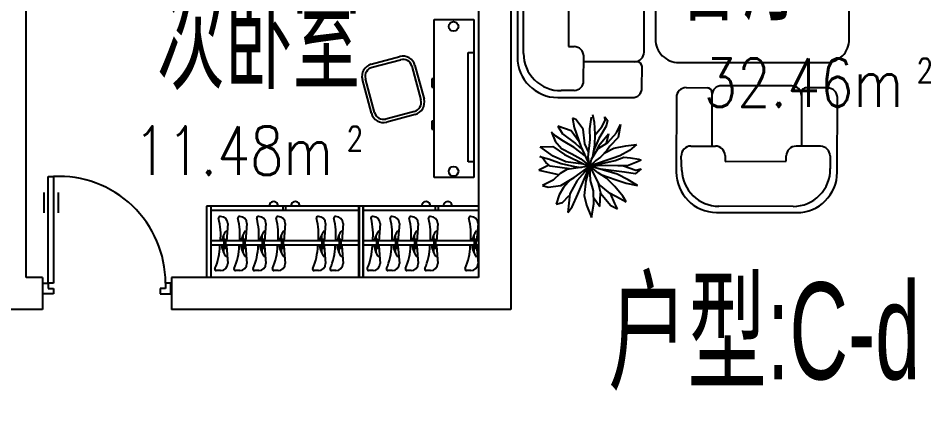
# Model space of a CAD drawing. Header units: millimetres. Extents: x 1143 to 39838, y 578 to 35727.
# Drawn here: x 7740 to 13390, y 23319 to 25743 of the extents above; entities that cross this region are included whole.
import ezdxf
from ezdxf.enums import TextEntityAlignment as Align

# ---------------------------------------------------------------- set-up
doc = ezdxf.new("R2010")
doc.units = ezdxf.units.MM
for name, color, linetype in [('JJ', 8, 'Continuous'), ('PUB_TEXT', 7, 'Continuous'), ('PUB_WINDW', 7, 'Continuous'), ('T', 7, 'Continuous'), ('WALL', 255, 'Continuous'), ('WINDOW', 2, 'Continuous')]:
    doc.layers.add(name, color=color, linetype=linetype)
doc.styles.add('DIM_FONT', font='SIMPLEX', dxfattribs={"width": 0.8})
doc.styles.add('HZ', font='txt', dxfattribs={"width": 0.7, "height": 5, "bigfont": 'hztxt'})
doc.styles.get("Standard").update_dxf_attribs({"font": 'arial.ttf'})
doc.styles.add('STYLE1', font='swissko.ttf', dxfattribs={"width": 0.8})

# ---------------------------------------------------------------- blocks, each defined once
blk = doc.blocks.new('SSS')
at = {"layer": 'JJ', "linetype": 'Continuous'}
for p, q in [((207.9, 525.9), (-254, 525.9)), ((-314, 465.9), (-314, 333.7)), ((106.3, 481.9), (185.9, 483.3)), ((47.3, 421.9), (47.3, 270.6)), ((-284, 303.7), (47.6, 303.7)), ((-326.7, 243.7), (-326.7, -190.7)), ((419.8, 253.3), (419.8, -206.6)), ((457.9, -220.7), (457.9, 275.9)), ((140.7, 210.6), (107.3, 210.6)), ((142.8, -168.1), (140.7, 210.6)), ((106, -168.9), (142.8, -168.1)), ((-314, -410.7), (-314, -280.7)), ((-284, -250.7), (45.5, -250.7)), ((47.3, -380.4), (47.3, -228.9)), ((198.5, -436.5), (109.6, -439.8)), ((-254, -470.7), (207.9, -470.7))]:
    blk.add_line(p, q, dxfattribs=at)
for centre, radius, start, end in [((-254, 465.9), 60, 90, 180), ((207.9, 275.9), 250, 360, 90), ((107.3, 421.9), 60, 90.9883, 180), ((189.8, 253.3), 230, 360, 90.9883), ((-266.7, 243.7), 60, 90, 180), ((-284, 333.7), 30, 180, 270), ((107.3, 270.6), 60, 180, 270), ((107.3, -228.9), 60, 91.246, 180), ((-266.7, -190.7), 60, 180, 270), ((189.8, -206.6), 230, 272.1622, 360), ((207.9, -220.7), 250, 270, 360), ((-284, -280.7), 30, 90, 180), ((107.3, -379.9), 60, 180.5023, 272.1622), ((-254, -410.7), 60, 180, 270)]:
    blk.add_arc(centre, radius, start, end, dxfattribs=at)
blk = doc.blocks.new('YI')
for p, q in [((72.4, 3.4), (62.6, 128.4)), ((112.6, 178.4), (143.8, 178.4)), ((92.4, 3.4), (92.4, 49.7)), ((62.6, -151.6), (72.4, -26.6)), ((92.4, -69.2), (92.4, -26.6)), ((112.6, -201.6), (117.3, -201.6))]:
    blk.add_line(p, q)
blk.add_lwpolyline([(78.3, -43.2), (78.3, 22.3), (86.8, 22.3), (86.8, -43.2)], close=True)
for centre, radius, start, end in [((112.6, 128.4), 50, 90, 180), ((544.7, -7.4), 427.7, 156.40833, 178.55045), ((143.8, 168.4), 10, 332.38079, 90), ((-38.5, -9.7), 143.8, 5.23989, 39.51629), ((-38.5, -9.7), 143.8, 320.48371, 353.26454), ((549.1, -76.4), 436.9, 173.45302, 194.84064), ((112.6, -151.6), 50, 180, 270), ((117.3, -191.6), 10, 270, 19.18381)]:
    blk.add_arc(centre, radius, start, end)
blk = doc.blocks.new('YIG')
for p, q in [((500, 1100), (0, 1100)), ((500, 0), (500, 1100)), ((500, 1070), (0, 1070)), ((225.4, 30), (225.4, 1070)), ((225.4, 30), (225.4, 1070)), ((255.4, 30), (255.4, 1070)), ((470, 30), (470, 1070)), ((470, 562.9), (500, 562.9)), ((470, 542.9), (500, 542.9)), ((0, 30), (500, 30)), ((500, 0), (0, 0)), ((0, 0), (500, 0))]:
    blk.add_line(p, q)
for centre in [(501.3, 628.9), (501.3, 476.5)]:
    blk.add_arc(centre, 30, 267.54335, 92.45665)
at = {"rotation": 90}
for p in [(225.4, 888.8), (225.4, 753.9), (225.4, 620.9), (225.4, 484.6), (225.4, 201.9), (225.4, 79.2)]:
    blk.add_blockref('YI', p, dxfattribs=at)
blk = doc.blocks.new('_L15QIU')
blk.add_blockref('YIG', (-255.4, -550))
at = {"style": 'DIM_FONT', "width": 0.8, "flags": 9}
for tag in ['YSIZE', 'XSIZE']:
    blk.add_attdef(tag, (0, 0), '', height=0.5, dxfattribs=at)
blk = doc.blocks.new('_C30KGW')
blk.add_blockref('_L15QIU', (-241.8, 535.6))
at = {"width": 0.8, "flags": 9}
blk.add_attdef('XSIZE', (0, 0), '', height=0.5, dxfattribs=at)
blk = doc.blocks.new('U_B11DGA')
at = {"layer": 'JJ', "linetype": 'Continuous'}
for p, q in [((878.2, 1501.9), (355.5, 979.2)), ((896.9, 1483.2), (393, 979.2)), ((1030.8, 1349.3), (526.8, 845.3)), ((1049.5, 1330.6), (545.5, 826.6)), ((1049.5, 1330.6), (545.5, 826.6)), ((709.2, 1295.4), (690.5, 1314.2)), ((721.7, 1307.9), (703, 1326.6)), ((355.5, 979.2), (667.4, 667.4)), ((374.2, 997.9), (686.1, 686.1))]:
    blk.add_line(p, q, dxfattribs=at)
for centre in [(743.6, 1368.8), (648.6, 1273.8)]:
    blk.add_arc(centre, 26.5, 42.5434, 227.4566, dxfattribs=at)
at = {"layer": 'JJ', "linetype": 'Continuous', "xscale": 0.882, "yscale": 0.882, "zscale": 0.882}
for name, p, rotation in [('YI', (1086.9, 1368), 225), ('YI', (910.6, 1191.7), 225), ('YI', (825.6, 1106.7), 225), ('YI', (742.7, 1023.8), 225), ('_C30KGW', (367, 987.1), 135), ('YI', (658.5, 939.6), 225)]:
    blk.add_blockref(name, p, dxfattribs=dict(at, rotation=rotation))
at = {"style": 'DIM_FONT', "width": 0.8, "flags": 9}
for tag in ['YSIZE', 'XSIZE']:
    blk.add_attdef(tag, (0, 0), '', height=0.5, dxfattribs=at)
blk = doc.blocks.new('M_A23MCU')
for p, q in [((-0.4541, 0.0807), (-0.4541, 0.9053)), ((-0.4541, 0.9053), (-0.4129, 0.9053)), ((-0.4129, 0.9053), (-0.4129, 0.0807)), ((-0.489, 0.7822), (-0.489, 0.6235)), ((-0.378, 0.7822), (-0.378, 0.6235)), ((-0.4953, -0.0018), (-0.4953, 0.0807)), ((-0.4953, 0.0807), (-0.4541, 0.0807)), ((-0.4129, 0.0807), (-0.4541, 0.0807)), ((-0.4541, 0.0807), (-0.4541, 0.0395)), ((0.4529, 0.0807), (0.4529, 0.0395)), ((0.4941, 0.0807), (0.4529, 0.0807)), ((0.4941, -0.0018), (0.4941, 0.0807)), ((-0.4541, 0.0395), (-0.4129, 0.0395)), ((-0.4129, 0.0395), (-0.4129, -0.0018)), ((0.4117, 0.0395), (0.4117, -0.0018)), ((0.4529, 0.0395), (0.4117, 0.0395)), ((-0.4129, -0.0018), (-0.4953, -0.0018)), ((-0.4953, -0.0018), (-0.4953, -0.0018)), ((0.4117, -0.0018), (0.4941, -0.0018)), ((0.4941, -0.0018), (0.4941, -0.0018))]:
    blk.add_line(p, q)
blk.add_arc((-0.3716, 0.0817), 0.8246, 359.92833, 92.86603)
blk = doc.blocks.new('A$C010118AF')
for p, q in [((0, 979.6), (245, 979.6)), ((0, 0), (0, 979.6)), ((245, 979.6), (245, 0)), ((0, 204.3), (0, 881.7)), ((0, 881.7), (35.1, 881.7)), ((35.1, 881.7), (35.1, 204.3)), ((245, 896.8), (245, 119.1)), ((245, 680), (245, 630)), ((260, 680), (245, 680)), ((260, 630), (260, 680)), ((245, 630), (260, 630)), ((362.6, 588.8), (538.7, 636)), ((367.7, 569.6), (543.9, 616.8)), ((614.4, 576.1), (670.3, 367.5)), ((633.6, 581.2), (689.5, 372.6)), ((363.7, 285.3), (307.8, 493.9)), ((382.9, 290.4), (327, 499.1)), ((245, 418.9), (245, 368.9)), ((260, 418.9), (245, 418.9)), ((260, 368.9), (260, 418.9)), ((245, 368.9), (260, 368.9)), ((629.6, 296.9), (453.4, 249.7)), ((634.7, 277.8), (458.5, 230.6)), ((35.1, 204.3), (0, 204.3)), ((245, 0), (0, 0))]:
    blk.add_line(p, q)
for centre in [(125, 940.5), (125, 44)]:
    blk.add_circle(centre, 30)
for centre, radius, start, end in [((558.8, 561.2), 77.4, 15, 105), ((382.6, 514), 77.4, 105, 195), ((382.6, 514), 57.6, 105, 195), ((558.8, 561.2), 57.6, 15, 105), ((614.7, 352.6), 57.6, 285, 15), ((614.7, 352.6), 77.4, 285, 15), ((438.5, 305.3), 77.4, 195, 285), ((438.5, 305.3), 57.6, 195, 285)]:
    blk.add_arc(centre, radius, start, end)
blk = doc.blocks.new('M_F3')
for p, q in [((-137.5, 462.8), (-172.5, 477.4)), ((-172.5, 477.4), (-155, 383.6)), ((-65.4, 366.9), (-137.5, 462.8)), ((-1.2, 371), (16.4, 485.8)), ((26.1, 510.9), (41.7, 437.8)), ((117.6, 391.9), (150.7, 452.4)), ((150.7, 452.4), (148.8, 487.9)), ((148.8, 487.9), (172.1, 452.4)), ((172.1, 452.4), (160.5, 396.1)), ((-184.2, 352.3), (-316.6, 396.1)), ((-316.6, 396.1), (-269.9, 321)), ((-155, 383.6), (-88.8, 195.8)), ((-49.8, 222.9), (-65.4, 366.9)), ((2.7, 266.8), (-1.2, 371)), ((41.7, 437.8), (49.5, 318.9)), ((49.1, 308.6), (117.6, 391.9)), ((160.5, 396.1), (86.5, 275.1)), ((261.7, 331.4), (300.7, 414.9)), ((300.7, 414.9), (277.3, 285.5)), ((-378.9, 337.7), (-343.8, 250)), ((-336.1, 298), (-378.9, 337.7)), ((-260.1, 250), (-336.1, 298)), ((-269.9, 321), (-143.3, 227.1)), ((-104.9, 241.5), (-184.2, 352.3)), ((86.5, 275.1), (35.1, 152.8)), ((49.5, 318.9), (45.6, 206.2)), ((87.1, 205.3), (183.8, 321)), ((183.8, 321), (160.5, 227.1)), ((176, 235.4), (261.7, 331.4)), ((277.3, 285.5), (197.4, 197.9)), ((-489.9, 193.7), (-367.2, 195.8)), ((-363.3, 101.9), (-489.9, 193.7)), ((-367.2, 195.8), (-250.4, 116.5)), ((-343.8, 250), (-279.6, 177)), ((-156.9, 187.5), (-260.1, 250)), ((-45.1, 101.6), (-156.9, 187.5)), ((-143.3, 227.1), (-77.1, 166.6)), ((-88.8, 195.8), (0.6, 2.9)), ((-11.5, 137.3), (-49.8, 222.9)), ((-16.7, 89.4), (2.7, 266.8)), ((45.6, 206.2), (24.4, 94)), ((87.1, 205.3), (57.6, 144)), ((79.7, 173.4), (176, 235.4)), ((141.1, 130.4), (236.4, 181.2)), ((197.4, 197.9), (166.3, 158.3)), ((236.4, 181.2), (355.2, 202.1)), ((355.2, 202.1), (460.3, 214.6)), ((460.3, 214.6), (390.2, 158.3)), ((-468.5, 83.1), (-493.8, 97.7)), ((-493.8, 97.7), (-398.3, 70.6)), ((-236.8, 43.5), (-363.3, 101.9)), ((-279.6, 177), (-178.3, 122.8)), ((-250.4, 116.5), (-45.1, 14.8)), ((-178.3, 122.8), (-90.7, 74.8)), ((14.4, 70.6), (79.7, 173.4)), ((106, 91.5), (57.3, 58.1)), ((166.3, 158.3), (106, 91.5)), ((294.8, 104), (228.6, 81.1)), ((390.2, 158.3), (294.8, 104)), ((-405.4, 13.1), (-503.5, -35.8)), ((-435.4, 39.3), (-468.5, 83.1)), ((-392.5, 1.8), (-435.4, 39.3)), ((-398.3, 70.6), (-285.4, 26.8)), ((-201.7, -25.3), (-392.5, 1.8)), ((-285.4, 26.8), (-153, -2.4)), ((-67.3, 20.5), (-236.8, 43.5)), ((-156.9, -110.9), (0.6, 2.9)), ((0.6, 2.9), (-125.7, -140.1)), ((-119.9, -275.7), (0.6, 2.9)), ((0.6, 2.9), (-116, -14.9)), ((-90.7, 74.8), (0.6, 2.9)), ((0.6, 2.9), (-67.3, 20.5)), ((0.6, 2.9), (-42, -144.3)), ((0.6, 2.9), (-16.7, 89.4)), ((0.6, 2.9), (14.4, 70.6)), ((170.2, 60.2), (0.6, 2.9)), ((57.3, 58.1), (0.6, 2.9)), ((0.6, 2.9), (248.1, 58.1)), ((154.6, 8), (0.6, 2.9)), ((0.6, 2.9), (88.4, -177.6)), ((82.6, -65), (0.6, 2.9)), ((269.5, -77.5), (0.6, 2.9)), ((6.6, -140.1), (0.6, 2.9)), ((275.3, 5.9), (154.6, 8)), ((228.6, 81.1), (170.2, 60.2)), ((248.1, 58.1), (333.7, 89.4)), ((370.7, 3.9), (275.3, 5.9)), ((329.9, 4.8), (452.5, -37.9)), ((333.7, 89.4), (401.9, 85.2)), ((454.5, 39.3), (370.7, 3.9)), ((401.9, 85.2), (481.8, 72.7)), ((507, 60.2), (454.5, 39.3)), ((481.8, 72.7), (507, 60.2)), ((-503.5, -35.8), (-310.8, -81.7)), ((-293.2, -71.2), (-363.3, -135.9)), ((-227, -31.6), (-293.2, -71.2)), ((-116, -14.9), (-227, -31.6)), ((-153, -2.4), (-82.4, -10.3)), ((164.4, -117.1), (82.6, -65)), ((341.6, -58.7), (102.9, -27.7)), ((108.7, -81.6), (259.8, -133.8)), ((376.6, -131.7), (269.5, -77.5)), ((446.7, -73.3), (341.6, -58.7)), ((507, -23.3), (446.7, -73.3)), ((452.5, -37.9), (507, -23.3)), ((-363.3, -135.9), (-468.5, -188.1)), ((-287.4, -190.1), (-156.9, -110.9)), ((-195, -134), (-260.1, -208.9)), ((-125.7, -140.1), (-199.8, -269.4)), ((-42, -144.3), (-55.7, -288.2)), ((35.8, -242.3), (6.6, -140.1)), ((107.9, -265.3), (84.5, -173.5)), ((88.4, -177.6), (179.9, -254.8)), ((246.2, -198.5), (164.4, -117.1)), ((259.8, -133.8), (357.1, -167.2)), ((357.1, -167.2), (468.1, -188.1)), ((468.1, -188.1), (376.6, -131.7)), ((-468.5, -188.1), (-413.9, -204.7)), ((-413.9, -204.7), (-287.4, -190.1)), ((-260.1, -208.9), (-302.9, -279.9)), ((-199.8, -269.4), (-219.2, -455.1)), ((39.7, -369.5), (35.8, -242.3)), ((98.1, -394.6), (106, -265.3)), ((106, -265.3), (207.2, -386.3)), ((179.9, -254.8), (261.7, -298.6)), ((246.2, -367.5), (203.3, -267.3)), ((324, -294.5), (246.2, -198.5)), ((-302.9, -279.9), (-334.1, -373.8)), ((-334.1, -373.8), (-269.9, -354.9)), ((-269.9, -354.9), (-203.6, -288.2)), ((-176.4, -398.8), (-119.9, -275.7)), ((-55.7, -288.2), (-32.3, -384.1)), ((39.7, -311.1), (98.1, -394.6)), ((261.7, -298.6), (359.1, -348.7)), ((359.1, -348.7), (324, -294.5)), ((-219.2, -455.1), (-176.4, -398.8)), ((-32.3, -384.1), (14.4, -505.1)), ((14.4, -505.1), (39.7, -369.5)), ((207.2, -386.3), (271.4, -419.6)), ((271.4, -419.6), (246.2, -367.5))]:
    blk.add_line(p, q)
at = {"width": 0.8, "flags": 9}
for tag, p in [('XSIZE', (-1.9, 0)), ('YSIZE', (0, 0))]:
    blk.add_attdef(tag, p, '', height=0.2, dxfattribs=at)
blk = doc.blocks.new('1T4F81聚福元')
at = {"layer": 'JJ', "linetype": 'Continuous'}
blk.add_lwpolyline([(-13359.2, -2327.4, 0.414214), (-13503.2, -2471.4), (-13503.2, -3826.2, 0.414214), (-13359.2, -3970.2), (-12447.2, -3970.2, 0.414214), (-12303.2, -3826.2), (-12303.2, -2471.4, 0.414214), (-12447.2, -2327.4)], format="xyb", close=True, dxfattribs=at)
at = {"layer": 'WALL'}
for p, q in [((-17400, -5300), (-17400, -1200)), ((-14600, -1200), (-14600, -5300)), ((-14400, -1200), (-14400, -5500)), ((-17300, -5300), (-17400, -5300)), ((-17300, -5300), (-17300, -5500)), ((-14600, -5300), (-16500, -5300)), ((-16500, -5300), (-16500, -5500)), ((-17400, -5500), (-17600, -5500)), ((-17300, -5500), (-17400, -5500)), ((-14400, -5500), (-16500, -5500))]:
    blk.add_line(p, q, dxfattribs=at)
at = {"layer": 'JJ', "linetype": 'Continuous'}
for p, rotation in [((-13900.1, -3661.2), 179.8918069438201), ((-12903.6, -4440.4), 269.8918069438201)]:
    blk.add_blockref('SSS', p, dxfattribs=dict(at, rotation=rotation))
at = {"layer": 'JJ'}
for name, p, rotation in [('A$C010118AF', (-14628.9, -3702.9), 180), ('U_B11DGA', (-16283, -5300), 315.0000000003423)]:
    blk.add_blockref(name, p, dxfattribs=dict(at, rotation=rotation))
at = {"layer": 'JJ', "linetype": 'Continuous', "xscale": 0.6271999999999999, "yscale": 0.6271999999999999, "zscale": 0.6271999999999999, "rotation": 359.9999999999276}
blk.add_blockref('M_F3', (-13909.3, -4613), dxfattribs=at)
at = {"layer": 'WINDOW', "xscale": -800, "yscale": -800, "zscale": 800, "rotation": 180}
blk.add_blockref('M_A23MCU', (-16900, -5400), dxfattribs=at)
at = {"style": 'DIM_FONT', "oblique": -180, "text_generation_flag": 4, "width": 0.8, "flags": 9}
for tag, p, rotation in [('XSIZE', (1326.3, -15051.1), 135), ('YSIZE', (1326.3, -15051.1), 135), ('XSIZE', (3900.1, -18100), 45), ('YSIZE', (3900.1, -18100), 45)]:
    blk.add_attdef(tag, p, '', height=0.5, rotation=rotation, dxfattribs=at)
at = {"layer": 'JJ', "oblique": -180, "text_generation_flag": 4, "width": 0.8, "flags": 9}
for p in [(1764.7, -14093.6), (2339, -19893.8)]:
    blk.add_attdef('XSIZE', p, '', height=0.441, dxfattribs=at)
blk.add_attdef('XSIZE', (-13521.8, -18540), '', height=0.441, rotation=90, dxfattribs=at)
at = {"layer": 'PUB_TEXT', "style": 'DIM_FONT', "width": 0.8}
for s, p in [('32.46m', (-11968.6, -4094.5, -1533.8)), ('11.48m', (-15498.4, -4516, -1533.8))]:
    blk.add_text(s, height=300, dxfattribs=at).set_placement(p, align=Align.MIDDLE_RIGHT)
for p in [(-11968.6, -4094.5, -1533.8), (-15498.4, -4516, -1533.8)]:
    blk.add_text(' 2', height=150, dxfattribs=at).set_placement(p)
at = {"layer": 'T'}
for s, style, width, p in [('客厅', 'HZ', 0.7, (-13385.5, -3711)), ('次卧室', 'HZ', 0.7, (-16591.2, -4137.5)), ('户型:C-d', 'STYLE1', 0.6, (-13795.6, -5931.3, -1600))]:
    blk.add_text(s, height=600, dxfattribs=dict(at, style=style, width=width)).set_placement(p)

msp = doc.modelspace()

# ---------------------------------------------------------------- block references
at = {"layer": 'PUB_WINDW'}
msp.add_blockref('1T4F81聚福元', (25189.3, 29439.1), dxfattribs=at)

doc.saveas('drawing.dxf')
